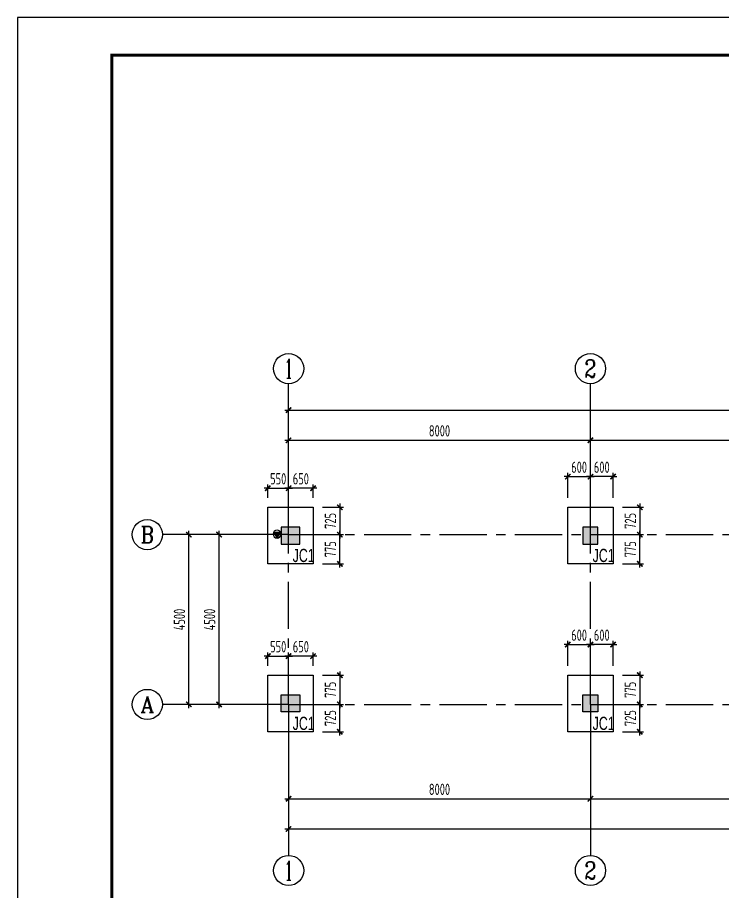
# Model space of a CAD drawing. Extents: x -544850 to 241437, y -10347 to 32059.
# Drawn here: x -416325 to -397639, y 8490 to 31653 of the extents above; entities that cross this region are included whole.
import ezdxf
from ezdxf.enums import TextEntityAlignment as Align

# ---------------------------------------------------------------- set-up
doc = ezdxf.new("R2010")
doc.units = 0
doc.header["$LTSCALE"] = 1000
doc.linetypes.add('CENTER', pattern=[2, 1.25, -0.25, 0.25, -0.25])
doc.layers.get('0').update_dxf_attribs({"linetype": 'CONTINUOUS'})
doc.layers.get('Defpoints').update_dxf_attribs({"linetype": 'CONTINUOUS'})
for name, color, linetype in [('AXIS', 253, 'CENTER'), ('AXIS_DIM', 3, 'CONTINUOUS'), ('COLU', 7, 'CONTINUOUS'), ('COLU_HATCH', 251, 'CONTINUOUS'), ('SM文字', 2, 'CONTINUOUS'), ('SM详图边线', 7, 'CONTINUOUS'), ('TEXT', 7, 'CONTINUOUS'), ('图框(锁住)', 7, 'CONTINUOUS')]:
    doc.layers.add(name, color=color, linetype=linetype)
doc.styles.add('_TCH_AXIS', font='COMPLEX', dxfattribs={"bigfont": 'GBCBIG'})
doc.styles.add('TSSD_Dimension', font='tssdeng.shx', dxfattribs={"width": 0.7, "bigfont": 'hztxt.shx'})
doc.styles.add('TSSD_Rein', font='天和字符.shx', dxfattribs={"width": 0.7, "bigfont": '天和汉字.shx'})
doc.dimstyles.new('TSSD_100_100', dxfattribs={"dimtxt": 300, "dimasz": 100, "dimexe": 100, "dimexo": 250, "dimgap": 100, "dimtad": 1, "dimdec": 0, "dimzin": 0, "dimdsep": 46, "dimtxsty": 'TSSD_Dimension', "dimblk": 'ARCHTICK', "dimblk1": 'ARCHTICK', "dimblk2": 'ARCHTICK', "dimcen": 0, "dimdle": 100, "dimclrt": 7, "dimadec": 0, "dimazin": 0, "dimtfac": 1, "dimtdec": 0, "dimtix": 1, "dimtmove": 2, "dimatfit": 3, "dimldrblk": 'ARCHTICK', "dimfxl": 0, "dimtolj": 1, "dimtzin": 0, "dimarcsym": 0})

# ---------------------------------------------------------------- blocks, each defined once
blk = doc.blocks.new('_ArchTick')
at = {"color": 0, "linetype": 'ByBlock', "const_width": 0.4}
blk.add_lwpolyline([(-0.71, -0.71), (0.71, 0.71)], dxfattribs=at)
blk = doc.blocks.new('*D297')
at = {"layer": 'AXIS_DIM', "color": 0, "lineweight": -2, "transparency": 16777216}
for p, q in [((-409140, 18198), (-409140, 21348)), ((-369140, 18198), (-369140, 21348)), ((-409240, 21248), (-369040, 21248))]:
    blk.add_line(p, q, dxfattribs=at)
at = {"layer": 'Defpoints', "color": 0, "transparency": 16777216}
for p in [(-369140, 21248), (-409140, 17948), (-369140, 17948)]:
    blk.add_point(p, dxfattribs=at)
at = {"layer": 'AXIS_DIM', "color": 0, "lineweight": -2, "transparency": 16777216, "xscale": 100, "yscale": 100, "zscale": 100, "rotation": 180}
blk.add_blockref('_ArchTick', (-409140, 21248), dxfattribs=at)
at = {"layer": 'AXIS_DIM', "color": 0, "lineweight": -2, "transparency": 16777216, "xscale": 100, "yscale": 100, "zscale": 100}
blk.add_blockref('_ArchTick', (-369140, 21248), dxfattribs=at)
at = {"layer": 'AXIS_DIM', "color": 7, "transparency": 16777216, "insert": (-389140, 21498), "char_height": 300, "attachment_point": 5, "style": 'TSSD_Dimension'}
blk.add_mtext('\\A1;40000', dxfattribs=at)
blk = doc.blocks.new('*D298')
at = {"layer": 'AXIS_DIM', "color": 0, "lineweight": -2, "transparency": 16777216}
for p, q in [((-409240, 20448), (-401040, 20448)), ((-409140, 18198), (-409140, 20548)), ((-401140, 18198), (-401140, 20548))]:
    blk.add_line(p, q, dxfattribs=at)
at = {"layer": 'Defpoints', "color": 0, "transparency": 16777216}
for p in [(-401140, 20448), (-409140, 17948), (-401140, 17948)]:
    blk.add_point(p, dxfattribs=at)
at = {"layer": 'AXIS_DIM', "color": 0, "lineweight": -2, "transparency": 16777216, "xscale": 100, "yscale": 100, "zscale": 100, "rotation": 180}
blk.add_blockref('_ArchTick', (-409140, 20448), dxfattribs=at)
at = {"layer": 'AXIS_DIM', "color": 0, "lineweight": -2, "transparency": 16777216, "xscale": 100, "yscale": 100, "zscale": 100}
blk.add_blockref('_ArchTick', (-401140, 20448), dxfattribs=at)
at = {"layer": 'AXIS_DIM', "color": 7, "transparency": 16777216, "insert": (-405140, 20698), "char_height": 300, "attachment_point": 5, "style": 'TSSD_Dimension'}
blk.add_mtext('\\A1;8000', dxfattribs=at)
blk = doc.blocks.new('*D299')
at = {"layer": 'AXIS_DIM', "color": 0, "lineweight": -2, "transparency": 16777216}
for p, q in [((-401240, 20448), (-393040, 20448)), ((-401140, 18198), (-401140, 20548)), ((-393140, 18198), (-393140, 20548))]:
    blk.add_line(p, q, dxfattribs=at)
at = {"layer": 'Defpoints', "color": 0, "transparency": 16777216}
for p in [(-393140, 20448), (-401140, 17948), (-393140, 17948)]:
    blk.add_point(p, dxfattribs=at)
at = {"layer": 'AXIS_DIM', "color": 0, "lineweight": -2, "transparency": 16777216, "xscale": 100, "yscale": 100, "zscale": 100, "rotation": 180}
blk.add_blockref('_ArchTick', (-401140, 20448), dxfattribs=at)
at = {"layer": 'AXIS_DIM', "color": 0, "lineweight": -2, "transparency": 16777216, "xscale": 100, "yscale": 100, "zscale": 100}
blk.add_blockref('_ArchTick', (-393140, 20448), dxfattribs=at)
at = {"layer": 'AXIS_DIM', "color": 7, "transparency": 16777216, "insert": (-397140, 20698), "char_height": 300, "attachment_point": 5, "style": 'TSSD_Dimension'}
blk.add_mtext('\\A1;8000', dxfattribs=at)
blk = doc.blocks.new('*D303')
at = {"layer": 'AXIS_DIM', "color": 0, "lineweight": -2, "transparency": 16777216}
for p, q in [((-409140, 13198), (-409140, 10848)), ((-401140, 13198), (-401140, 10848)), ((-409240, 10948), (-401040, 10948))]:
    blk.add_line(p, q, dxfattribs=at)
at = {"layer": 'Defpoints', "color": 0, "transparency": 16777216}
for p in [(-409140, 13448), (-401140, 13448), (-401140, 10948)]:
    blk.add_point(p, dxfattribs=at)
at = {"layer": 'AXIS_DIM', "color": 0, "lineweight": -2, "transparency": 16777216, "xscale": 100, "yscale": 100, "zscale": 100, "rotation": 180}
blk.add_blockref('_ArchTick', (-409140, 10948), dxfattribs=at)
at = {"layer": 'AXIS_DIM', "color": 0, "lineweight": -2, "transparency": 16777216, "xscale": 100, "yscale": 100, "zscale": 100}
blk.add_blockref('_ArchTick', (-401140, 10948), dxfattribs=at)
at = {"layer": 'AXIS_DIM', "color": 7, "transparency": 16777216, "insert": (-405140, 11198), "char_height": 300, "attachment_point": 5, "style": 'TSSD_Dimension'}
blk.add_mtext('\\A1;8000', dxfattribs=at)
blk = doc.blocks.new('*D304')
at = {"layer": 'AXIS_DIM', "color": 0, "lineweight": -2, "transparency": 16777216}
for p, q in [((-401140, 13198), (-401140, 10848)), ((-393140, 13198), (-393140, 10848)), ((-401240, 10948), (-393040, 10948))]:
    blk.add_line(p, q, dxfattribs=at)
at = {"layer": 'Defpoints', "color": 0, "transparency": 16777216}
for p in [(-401140, 13448), (-393140, 13448), (-393140, 10948)]:
    blk.add_point(p, dxfattribs=at)
at = {"layer": 'AXIS_DIM', "color": 0, "lineweight": -2, "transparency": 16777216, "xscale": 100, "yscale": 100, "zscale": 100, "rotation": 180}
blk.add_blockref('_ArchTick', (-401140, 10948), dxfattribs=at)
at = {"layer": 'AXIS_DIM', "color": 0, "lineweight": -2, "transparency": 16777216, "xscale": 100, "yscale": 100, "zscale": 100}
blk.add_blockref('_ArchTick', (-393140, 10948), dxfattribs=at)
at = {"layer": 'AXIS_DIM', "color": 7, "transparency": 16777216, "insert": (-397140, 11198), "char_height": 300, "attachment_point": 5, "style": 'TSSD_Dimension'}
blk.add_mtext('\\A1;8000', dxfattribs=at)
blk = doc.blocks.new('*D308')
at = {"layer": 'AXIS_DIM', "color": 0, "lineweight": -2, "transparency": 16777216}
for p, q in [((-409140, 13198), (-409140, 10048)), ((-369140, 13198), (-369140, 10048)), ((-409240, 10148), (-369040, 10148))]:
    blk.add_line(p, q, dxfattribs=at)
at = {"layer": 'Defpoints', "color": 0, "transparency": 16777216}
for p in [(-409140, 13448), (-369140, 13448), (-369140, 10148)]:
    blk.add_point(p, dxfattribs=at)
at = {"layer": 'AXIS_DIM', "color": 0, "lineweight": -2, "transparency": 16777216, "xscale": 100, "yscale": 100, "zscale": 100, "rotation": 180}
blk.add_blockref('_ArchTick', (-409140, 10148), dxfattribs=at)
at = {"layer": 'AXIS_DIM', "color": 0, "lineweight": -2, "transparency": 16777216, "xscale": 100, "yscale": 100, "zscale": 100}
blk.add_blockref('_ArchTick', (-369140, 10148), dxfattribs=at)
at = {"layer": 'AXIS_DIM', "color": 7, "transparency": 16777216, "insert": (-389140, 10398), "char_height": 300, "attachment_point": 5, "style": 'TSSD_Dimension'}
blk.add_mtext('\\A1;40000', dxfattribs=at)
blk = doc.blocks.new('*D309')
at = {"layer": 'AXIS_DIM', "color": 0, "lineweight": -2, "transparency": 16777216}
for p, q in [((-409390, 17948), (-411083, 17948)), ((-410983, 13348), (-410983, 18048)), ((-409390, 13448), (-411083, 13448))]:
    blk.add_line(p, q, dxfattribs=at)
at = {"layer": 'Defpoints', "color": 0, "transparency": 16777216}
for p in [(-410983, 17948), (-409140, 17948), (-409140, 13448)]:
    blk.add_point(p, dxfattribs=at)
at = {"layer": 'AXIS_DIM', "color": 0, "lineweight": -2, "transparency": 16777216, "xscale": 100, "yscale": 100, "zscale": 100}
for p, rotation in [((-410983, 17948), 90), ((-410983, 13448), 270)]:
    blk.add_blockref('_ArchTick', p, dxfattribs=dict(at, rotation=rotation))
at = {"layer": 'AXIS_DIM', "color": 7, "transparency": 16777216, "insert": (-411233, 15698), "char_height": 300, "attachment_point": 5, "rotation": 90, "style": 'TSSD_Dimension'}
blk.add_mtext('\\A1;4500', dxfattribs=at)
blk = doc.blocks.new('*D310')
at = {"layer": 'AXIS_DIM', "color": 0, "lineweight": -2, "transparency": 16777216}
for p, q in [((-409390, 17948), (-411883, 17948)), ((-411783, 13348), (-411783, 18048)), ((-409390, 13448), (-411883, 13448))]:
    blk.add_line(p, q, dxfattribs=at)
at = {"layer": 'Defpoints', "color": 0, "transparency": 16777216}
for p in [(-411783, 17948), (-409140, 17948), (-409140, 13448)]:
    blk.add_point(p, dxfattribs=at)
at = {"layer": 'AXIS_DIM', "color": 0, "lineweight": -2, "transparency": 16777216, "xscale": 100, "yscale": 100, "zscale": 100}
for p, rotation in [((-411783, 17948), 90), ((-411783, 13448), 270)]:
    blk.add_blockref('_ArchTick', p, dxfattribs=dict(at, rotation=rotation))
at = {"layer": 'AXIS_DIM', "color": 7, "transparency": 16777216, "insert": (-412033, 15698), "char_height": 300, "attachment_point": 5, "rotation": 90, "style": 'TSSD_Dimension'}
blk.add_mtext('\\A1;4500', dxfattribs=at)
blk = doc.blocks.new('沉降观测')
at = {"layer": 'SM文字'}
for p, q in [((0, 0), (-182, 315)), ((182, 315), (-182, 315)), ((182, 315), (0, 0))]:
    blk.add_line(p, q, dxfattribs=at)
blk.add_circle((0, 210), 210, dxfattribs=at)
blk.add_solid([(-182, 315), (0, 0), (182, 315)], dxfattribs=at)
blk = doc.blocks.new('FDTERTER')
at = {"layer": '图框(锁住)', "color": 3, "linetype": 'Continuous'}
for p, q in [((59385, 41988), (-15, 41988)), ((-15, 41988), (-15, -12))]:
    blk.add_line(p, q, dxfattribs=at)
at = {"layer": '图框(锁住)', "linetype": 'Continuous', "const_width": 80}
blk.add_lwpolyline([(58385, 39888), (58385, 40988), (2485, 40988), (2485, 988), (58385, 988)], close=True, dxfattribs=at)
blk = doc.blocks.new('*D383')
at = {"layer": 'AXIS_DIM', "color": 0, "lineweight": -2, "transparency": 16777216}
for p, q in [((-409690, 14473), (-409690, 14828)), ((-409140, 14473), (-409140, 14828)), ((-409690, 14728), (-409790, 14728)), ((-409690, 14728), (-409140, 14728)), ((-409140, 14728), (-409040, 14728))]:
    blk.add_line(p, q, dxfattribs=at)
at = {"layer": 'Defpoints', "color": 0, "transparency": 16777216}
for p in [(-409140, 14728), (-409690, 14223), (-409140, 14223)]:
    blk.add_point(p, dxfattribs=at)
at = {"layer": 'AXIS_DIM', "color": 0, "lineweight": -2, "transparency": 16777216, "xscale": 100, "yscale": 100, "zscale": 100}
blk.add_blockref('_ArchTick', (-409690, 14728), dxfattribs=at)
at = {"layer": 'AXIS_DIM', "color": 0, "lineweight": -2, "transparency": 16777216, "xscale": 100, "yscale": 100, "zscale": 100, "rotation": 180}
blk.add_blockref('_ArchTick', (-409140, 14728), dxfattribs=at)
at = {"layer": 'AXIS_DIM', "color": 7, "transparency": 16777216, "insert": (-409415, 14978), "char_height": 300, "attachment_point": 5, "style": 'TSSD_Dimension'}
blk.add_mtext('\\A1;550', dxfattribs=at)
blk = doc.blocks.new('*D384')
at = {"layer": 'AXIS_DIM', "color": 0, "lineweight": -2, "transparency": 16777216}
for p, q in [((-409140, 14473), (-409140, 14828)), ((-408490, 14473), (-408490, 14828)), ((-408390, 14728), (-409240, 14728))]:
    blk.add_line(p, q, dxfattribs=at)
at = {"layer": 'Defpoints', "color": 0, "transparency": 16777216}
for p in [(-409140, 14728), (-409140, 14223), (-408490, 14223)]:
    blk.add_point(p, dxfattribs=at)
at = {"layer": 'AXIS_DIM', "color": 0, "lineweight": -2, "transparency": 16777216, "xscale": 100, "yscale": 100, "zscale": 100, "rotation": 180}
blk.add_blockref('_ArchTick', (-409140, 14728), dxfattribs=at)
at = {"layer": 'AXIS_DIM', "color": 0, "lineweight": -2, "transparency": 16777216, "xscale": 100, "yscale": 100, "zscale": 100}
blk.add_blockref('_ArchTick', (-408490, 14728), dxfattribs=at)
at = {"layer": 'AXIS_DIM', "color": 7, "transparency": 16777216, "insert": (-408815, 14978), "char_height": 300, "attachment_point": 5, "style": 'TSSD_Dimension'}
blk.add_mtext('\\A1;650', dxfattribs=at)
blk = doc.blocks.new('*D385')
at = {"layer": 'AXIS_DIM', "color": 0, "lineweight": -2, "transparency": 16777216}
for p, q in [((-408240, 13448), (-407681, 13448)), ((-407781, 12623), (-407781, 13548)), ((-408240, 12723), (-407681, 12723))]:
    blk.add_line(p, q, dxfattribs=at)
at = {"layer": 'Defpoints', "color": 0, "transparency": 16777216}
for p in [(-408490, 13448), (-407781, 13448), (-408490, 12723)]:
    blk.add_point(p, dxfattribs=at)
at = {"layer": 'AXIS_DIM', "color": 0, "lineweight": -2, "transparency": 16777216, "xscale": 100, "yscale": 100, "zscale": 100}
for p, rotation in [((-407781, 13448), 90), ((-407781, 12723), 270)]:
    blk.add_blockref('_ArchTick', p, dxfattribs=dict(at, rotation=rotation))
at = {"layer": 'AXIS_DIM', "color": 7, "transparency": 16777216, "insert": (-408031, 13086), "char_height": 300, "attachment_point": 5, "rotation": 90, "style": 'TSSD_Dimension'}
blk.add_mtext('\\A1;725', dxfattribs=at)
blk = doc.blocks.new('*D386')
at = {"layer": 'AXIS_DIM', "color": 0, "lineweight": -2, "transparency": 16777216}
for p, q in [((-408240, 14223), (-407681, 14223)), ((-407781, 14323), (-407781, 13348)), ((-408240, 13448), (-407681, 13448))]:
    blk.add_line(p, q, dxfattribs=at)
at = {"layer": 'Defpoints', "color": 0, "transparency": 16777216}
for p in [(-408490, 14223), (-408490, 13448), (-407781, 13448)]:
    blk.add_point(p, dxfattribs=at)
at = {"layer": 'AXIS_DIM', "color": 0, "lineweight": -2, "transparency": 16777216, "xscale": 100, "yscale": 100, "zscale": 100}
for p, rotation in [((-407781, 14223), 90), ((-407781, 13448), 270)]:
    blk.add_blockref('_ArchTick', p, dxfattribs=dict(at, rotation=rotation))
at = {"layer": 'AXIS_DIM', "color": 7, "transparency": 16777216, "insert": (-408031, 13836), "char_height": 300, "attachment_point": 5, "rotation": 90, "style": 'TSSD_Dimension'}
blk.add_mtext('\\A1;775', dxfattribs=at)
blk = doc.blocks.new('*D387')
at = {"layer": 'AXIS_DIM', "color": 0, "lineweight": -2, "transparency": 16777216}
for p, q in [((-400290, 13448), (-399731, 13448)), ((-399831, 12623), (-399831, 13548)), ((-400290, 12723), (-399731, 12723))]:
    blk.add_line(p, q, dxfattribs=at)
at = {"layer": 'Defpoints', "color": 0, "transparency": 16777216}
for p in [(-400540, 13448), (-399831, 13448), (-400540, 12723)]:
    blk.add_point(p, dxfattribs=at)
at = {"layer": 'AXIS_DIM', "color": 0, "lineweight": -2, "transparency": 16777216, "xscale": 100, "yscale": 100, "zscale": 100}
for p, rotation in [((-399831, 13448), 90), ((-399831, 12723), 270)]:
    blk.add_blockref('_ArchTick', p, dxfattribs=dict(at, rotation=rotation))
at = {"layer": 'AXIS_DIM', "color": 7, "transparency": 16777216, "insert": (-400081, 13086), "char_height": 300, "attachment_point": 5, "rotation": 90, "style": 'TSSD_Dimension'}
blk.add_mtext('\\A1;725', dxfattribs=at)
blk = doc.blocks.new('*D388')
at = {"layer": 'AXIS_DIM', "color": 0, "lineweight": -2, "transparency": 16777216}
for p, q in [((-400290, 14223), (-399731, 14223)), ((-399831, 14323), (-399831, 13348)), ((-400290, 13448), (-399731, 13448))]:
    blk.add_line(p, q, dxfattribs=at)
at = {"layer": 'Defpoints', "color": 0, "transparency": 16777216}
for p in [(-400540, 14223), (-400540, 13448), (-399831, 13448)]:
    blk.add_point(p, dxfattribs=at)
at = {"layer": 'AXIS_DIM', "color": 0, "lineweight": -2, "transparency": 16777216, "xscale": 100, "yscale": 100, "zscale": 100}
for p, rotation in [((-399831, 14223), 90), ((-399831, 13448), 270)]:
    blk.add_blockref('_ArchTick', p, dxfattribs=dict(at, rotation=rotation))
at = {"layer": 'AXIS_DIM', "color": 7, "transparency": 16777216, "insert": (-400081, 13836), "char_height": 300, "attachment_point": 5, "rotation": 90, "style": 'TSSD_Dimension'}
blk.add_mtext('\\A1;775', dxfattribs=at)
blk = doc.blocks.new('*D397')
at = {"layer": 'AXIS_DIM', "color": 0, "lineweight": -2, "transparency": 16777216}
for p, q in [((-401740, 14473), (-401740, 15134)), ((-401140, 14473), (-401140, 15134)), ((-401740, 15034), (-401840, 15034)), ((-401740, 15034), (-401140, 15034)), ((-401140, 15034), (-401040, 15034))]:
    blk.add_line(p, q, dxfattribs=at)
at = {"layer": 'Defpoints', "color": 0, "transparency": 16777216}
for p in [(-401140, 15034), (-401740, 14223), (-401140, 14223)]:
    blk.add_point(p, dxfattribs=at)
at = {"layer": 'AXIS_DIM', "color": 0, "lineweight": -2, "transparency": 16777216, "xscale": 100, "yscale": 100, "zscale": 100}
blk.add_blockref('_ArchTick', (-401740, 15034), dxfattribs=at)
at = {"layer": 'AXIS_DIM', "color": 0, "lineweight": -2, "transparency": 16777216, "xscale": 100, "yscale": 100, "zscale": 100, "rotation": 180}
blk.add_blockref('_ArchTick', (-401140, 15034), dxfattribs=at)
at = {"layer": 'AXIS_DIM', "color": 7, "transparency": 16777216, "insert": (-401440, 15284), "char_height": 300, "attachment_point": 5, "style": 'TSSD_Dimension'}
blk.add_mtext('\\A1;600', dxfattribs=at)
blk = doc.blocks.new('*D398')
at = {"layer": 'AXIS_DIM', "color": 0, "lineweight": -2, "transparency": 16777216}
for p, q in [((-401140, 14473), (-401140, 15134)), ((-400540, 14473), (-400540, 15134)), ((-401140, 15034), (-401240, 15034)), ((-400540, 15034), (-401140, 15034)), ((-400540, 15034), (-400440, 15034))]:
    blk.add_line(p, q, dxfattribs=at)
at = {"layer": 'Defpoints', "color": 0, "transparency": 16777216}
for p in [(-401140, 15034), (-401140, 14223), (-400540, 14223)]:
    blk.add_point(p, dxfattribs=at)
at = {"layer": 'AXIS_DIM', "color": 0, "lineweight": -2, "transparency": 16777216, "xscale": 100, "yscale": 100, "zscale": 100}
blk.add_blockref('_ArchTick', (-401140, 15034), dxfattribs=at)
at = {"layer": 'AXIS_DIM', "color": 0, "lineweight": -2, "transparency": 16777216, "xscale": 100, "yscale": 100, "zscale": 100, "rotation": 180}
blk.add_blockref('_ArchTick', (-400540, 15034), dxfattribs=at)
at = {"layer": 'AXIS_DIM', "color": 7, "transparency": 16777216, "insert": (-400840, 15284), "char_height": 300, "attachment_point": 5, "style": 'TSSD_Dimension'}
blk.add_mtext('\\A1;600', dxfattribs=at)
blk = doc.blocks.new('*D415')
at = {"layer": 'AXIS_DIM', "color": 0, "lineweight": -2, "transparency": 16777216}
for p, q in [((-399831, 18773), (-399831, 17848)), ((-400290, 18673), (-399731, 18673)), ((-400290, 17948), (-399731, 17948))]:
    blk.add_line(p, q, dxfattribs=at)
at = {"layer": 'Defpoints', "color": 0, "transparency": 16777216}
for p in [(-400540, 18673), (-400540, 17948), (-399831, 17948)]:
    blk.add_point(p, dxfattribs=at)
at = {"layer": 'AXIS_DIM', "color": 0, "lineweight": -2, "transparency": 16777216, "xscale": 100, "yscale": 100, "zscale": 100}
for p, rotation in [((-399831, 18673), 90), ((-399831, 17948), 270)]:
    blk.add_blockref('_ArchTick', p, dxfattribs=dict(at, rotation=rotation))
at = {"layer": 'AXIS_DIM', "color": 7, "transparency": 16777216, "insert": (-400081, 18311), "char_height": 300, "attachment_point": 5, "rotation": 90, "style": 'TSSD_Dimension'}
blk.add_mtext('\\A1;725', dxfattribs=at)
blk = doc.blocks.new('*D416')
at = {"layer": 'AXIS_DIM', "color": 0, "lineweight": -2, "transparency": 16777216}
for p, q in [((-400290, 17948), (-399731, 17948)), ((-399831, 17073), (-399831, 18048)), ((-400290, 17173), (-399731, 17173))]:
    blk.add_line(p, q, dxfattribs=at)
at = {"layer": 'Defpoints', "color": 0, "transparency": 16777216}
for p in [(-400540, 17948), (-399831, 17948), (-400540, 17173)]:
    blk.add_point(p, dxfattribs=at)
at = {"layer": 'AXIS_DIM', "color": 0, "lineweight": -2, "transparency": 16777216, "xscale": 100, "yscale": 100, "zscale": 100}
for p, rotation in [((-399831, 17948), 90), ((-399831, 17173), 270)]:
    blk.add_blockref('_ArchTick', p, dxfattribs=dict(at, rotation=rotation))
at = {"layer": 'AXIS_DIM', "color": 7, "transparency": 16777216, "insert": (-400081, 17561), "char_height": 300, "attachment_point": 5, "rotation": 90, "style": 'TSSD_Dimension'}
blk.add_mtext('\\A1;775', dxfattribs=at)
blk = doc.blocks.new('*D417')
at = {"layer": 'AXIS_DIM', "color": 0, "lineweight": -2, "transparency": 16777216}
for p, q in [((-407781, 18773), (-407781, 17848)), ((-408240, 18673), (-407681, 18673)), ((-408240, 17948), (-407681, 17948))]:
    blk.add_line(p, q, dxfattribs=at)
at = {"layer": 'Defpoints', "color": 0, "transparency": 16777216}
for p in [(-408490, 18673), (-408490, 17948), (-407781, 17948)]:
    blk.add_point(p, dxfattribs=at)
at = {"layer": 'AXIS_DIM', "color": 0, "lineweight": -2, "transparency": 16777216, "xscale": 100, "yscale": 100, "zscale": 100}
for p, rotation in [((-407781, 18673), 90), ((-407781, 17948), 270)]:
    blk.add_blockref('_ArchTick', p, dxfattribs=dict(at, rotation=rotation))
at = {"layer": 'AXIS_DIM', "color": 7, "transparency": 16777216, "insert": (-408031, 18311), "char_height": 300, "attachment_point": 5, "rotation": 90, "style": 'TSSD_Dimension'}
blk.add_mtext('\\A1;725', dxfattribs=at)
blk = doc.blocks.new('*D418')
at = {"layer": 'AXIS_DIM', "color": 0, "lineweight": -2, "transparency": 16777216}
for p, q in [((-408240, 17948), (-407681, 17948)), ((-407781, 17073), (-407781, 18048)), ((-408240, 17173), (-407681, 17173))]:
    blk.add_line(p, q, dxfattribs=at)
at = {"layer": 'Defpoints', "color": 0, "transparency": 16777216}
for p in [(-408490, 17948), (-407781, 17948), (-408490, 17173)]:
    blk.add_point(p, dxfattribs=at)
at = {"layer": 'AXIS_DIM', "color": 0, "lineweight": -2, "transparency": 16777216, "xscale": 100, "yscale": 100, "zscale": 100}
for p, rotation in [((-407781, 17948), 90), ((-407781, 17173), 270)]:
    blk.add_blockref('_ArchTick', p, dxfattribs=dict(at, rotation=rotation))
at = {"layer": 'AXIS_DIM', "color": 7, "transparency": 16777216, "insert": (-408031, 17561), "char_height": 300, "attachment_point": 5, "rotation": 90, "style": 'TSSD_Dimension'}
blk.add_mtext('\\A1;775', dxfattribs=at)
blk = doc.blocks.new('*D423')
at = {"layer": 'AXIS_DIM', "color": 0, "lineweight": -2, "transparency": 16777216}
for p, q in [((-409690, 18923), (-409690, 19278)), ((-409140, 18923), (-409140, 19278)), ((-409690, 19178), (-409790, 19178)), ((-409690, 19178), (-409140, 19178)), ((-409140, 19178), (-409040, 19178))]:
    blk.add_line(p, q, dxfattribs=at)
at = {"layer": 'Defpoints', "color": 0, "transparency": 16777216}
for p in [(-409140, 19178), (-409690, 18673), (-409140, 18673)]:
    blk.add_point(p, dxfattribs=at)
at = {"layer": 'AXIS_DIM', "color": 0, "lineweight": -2, "transparency": 16777216, "xscale": 100, "yscale": 100, "zscale": 100}
blk.add_blockref('_ArchTick', (-409690, 19178), dxfattribs=at)
at = {"layer": 'AXIS_DIM', "color": 0, "lineweight": -2, "transparency": 16777216, "xscale": 100, "yscale": 100, "zscale": 100, "rotation": 180}
blk.add_blockref('_ArchTick', (-409140, 19178), dxfattribs=at)
at = {"layer": 'AXIS_DIM', "color": 7, "transparency": 16777216, "insert": (-409415, 19428), "char_height": 300, "attachment_point": 5, "style": 'TSSD_Dimension'}
blk.add_mtext('\\A1;550', dxfattribs=at)
blk = doc.blocks.new('*D424')
at = {"layer": 'AXIS_DIM', "color": 0, "lineweight": -2, "transparency": 16777216}
for p, q in [((-409140, 18923), (-409140, 19278)), ((-408490, 18923), (-408490, 19278)), ((-408390, 19178), (-409240, 19178))]:
    blk.add_line(p, q, dxfattribs=at)
at = {"layer": 'Defpoints', "color": 0, "transparency": 16777216}
for p in [(-409140, 19178), (-409140, 18673), (-408490, 18673)]:
    blk.add_point(p, dxfattribs=at)
at = {"layer": 'AXIS_DIM', "color": 0, "lineweight": -2, "transparency": 16777216, "xscale": 100, "yscale": 100, "zscale": 100, "rotation": 180}
blk.add_blockref('_ArchTick', (-409140, 19178), dxfattribs=at)
at = {"layer": 'AXIS_DIM', "color": 0, "lineweight": -2, "transparency": 16777216, "xscale": 100, "yscale": 100, "zscale": 100}
blk.add_blockref('_ArchTick', (-408490, 19178), dxfattribs=at)
at = {"layer": 'AXIS_DIM', "color": 7, "transparency": 16777216, "insert": (-408815, 19428), "char_height": 300, "attachment_point": 5, "style": 'TSSD_Dimension'}
blk.add_mtext('\\A1;650', dxfattribs=at)
blk = doc.blocks.new('*D425')
at = {"layer": 'AXIS_DIM', "color": 0, "lineweight": -2, "transparency": 16777216}
for p, q in [((-401740, 19484), (-401840, 19484)), ((-401740, 18923), (-401740, 19584)), ((-401740, 19484), (-401140, 19484)), ((-401140, 18923), (-401140, 19584)), ((-401140, 19484), (-401040, 19484))]:
    blk.add_line(p, q, dxfattribs=at)
at = {"layer": 'Defpoints', "color": 0, "transparency": 16777216}
for p in [(-401140, 19484), (-401740, 18673), (-401140, 18673)]:
    blk.add_point(p, dxfattribs=at)
at = {"layer": 'AXIS_DIM', "color": 0, "lineweight": -2, "transparency": 16777216, "xscale": 100, "yscale": 100, "zscale": 100}
blk.add_blockref('_ArchTick', (-401740, 19484), dxfattribs=at)
at = {"layer": 'AXIS_DIM', "color": 0, "lineweight": -2, "transparency": 16777216, "xscale": 100, "yscale": 100, "zscale": 100, "rotation": 180}
blk.add_blockref('_ArchTick', (-401140, 19484), dxfattribs=at)
at = {"layer": 'AXIS_DIM', "color": 7, "transparency": 16777216, "insert": (-401440, 19734), "char_height": 300, "attachment_point": 5, "style": 'TSSD_Dimension'}
blk.add_mtext('\\A1;600', dxfattribs=at)
blk = doc.blocks.new('*D426')
at = {"layer": 'AXIS_DIM', "color": 0, "lineweight": -2, "transparency": 16777216}
for p, q in [((-401140, 19484), (-401240, 19484)), ((-401140, 18923), (-401140, 19584)), ((-400540, 19484), (-401140, 19484)), ((-400540, 18923), (-400540, 19584)), ((-400540, 19484), (-400440, 19484))]:
    blk.add_line(p, q, dxfattribs=at)
at = {"layer": 'Defpoints', "color": 0, "transparency": 16777216}
for p in [(-401140, 19484), (-401140, 18673), (-400540, 18673)]:
    blk.add_point(p, dxfattribs=at)
at = {"layer": 'AXIS_DIM', "color": 0, "lineweight": -2, "transparency": 16777216, "xscale": 100, "yscale": 100, "zscale": 100}
blk.add_blockref('_ArchTick', (-401140, 19484), dxfattribs=at)
at = {"layer": 'AXIS_DIM', "color": 0, "lineweight": -2, "transparency": 16777216, "xscale": 100, "yscale": 100, "zscale": 100, "rotation": 180}
blk.add_blockref('_ArchTick', (-400540, 19484), dxfattribs=at)
at = {"layer": 'AXIS_DIM', "color": 7, "transparency": 16777216, "insert": (-400840, 19734), "char_height": 300, "attachment_point": 5, "style": 'TSSD_Dimension'}
blk.add_mtext('\\A1;600', dxfattribs=at)

msp = doc.modelspace()

# ---------------------------------------------------------------- hatches: boundary and pattern name
at = {"layer": 'COLU_HATCH'}
for points in [[(-409339.7, 17698), (-408839.7, 17698), (-408839.7, 18148), (-409339.7, 18148)], [(-401339.7, 17698), (-400939.7, 17698), (-400939.7, 18148), (-401339.7, 18148)], [(-409339.7, 13698), (-408839.7, 13698), (-408839.7, 13248), (-409339.7, 13248)], [(-401339.7, 13698), (-400939.7, 13698), (-400939.7, 13248), (-401339.7, 13248)]]:
    msp.add_hatch(color=256, dxfattribs=at).paths.add_polyline_path(points)

# ---------------------------------------------------------------- linework, layer by layer
at = {"layer": 'AXIS'}
for p, q in [((-409139.7, 13448), (-409139.7, 17948)), ((-409139.7, 17948), (-369139.7, 17948)), ((-401139.7, 13448), (-401139.7, 17948)), ((-409139.7, 13448), (-369139.7, 13448))]:
    msp.add_line(p, q, dxfattribs=at)
at = {"layer": 'AXIS_DIM'}
for p, q in [((-409139.7, 17948), (-409139.7, 21948)), ((-401139.7, 17948), (-401139.7, 21948)), ((-409139.7, 17948), (-412482.9, 17948)), ((-409139.7, 13448), (-412482.9, 13448)), ((-409139.7, 13448), (-409139.7, 9448)), ((-401139.7, 13448), (-401139.7, 9448))]:
    msp.add_line(p, q, dxfattribs=at)
for centre in [(-409139.7, 22348), (-401139.7, 22348), (-412882.9, 17948), (-412882.9, 13448), (-409139.7, 9048), (-401139.7, 9048)]:
    msp.add_circle(centre, 400, dxfattribs=at)
at = {"layer": 'COLU'}
for points in [[(-409689.7, 18673), (-408489.7, 18673), (-408489.7, 17173), (-409689.7, 17173)], [(-401739.7, 18673), (-400539.7, 18673), (-400539.7, 17173), (-401739.7, 17173)], [(-409689.7, 14223), (-408489.7, 14223), (-408489.7, 12723), (-409689.7, 12723)], [(-401739.7, 14223), (-400539.7, 14223), (-400539.7, 12723), (-401739.7, 12723)]]:
    msp.add_lwpolyline(points, close=True, dxfattribs=at)
for points in [[(-409339.7, 17698), (-408839.7, 17698), (-408839.7, 18148), (-409339.7, 18148), (-409339.7, 17698)], [(-401339.7, 17698), (-400939.7, 17698), (-400939.7, 18148), (-401339.7, 18148), (-401339.7, 17698)], [(-409339.7, 13698), (-408839.7, 13698), (-408839.7, 13248), (-409339.7, 13248), (-409339.7, 13698)], [(-401339.7, 13698), (-400939.7, 13698), (-400939.7, 13248), (-401339.7, 13248), (-401339.7, 13698)]]:
    msp.add_lwpolyline(points, dxfattribs=at)

# ---------------------------------------------------------------- block references
at = {"linetype": 'Continuous'}
msp.add_blockref('FDTERTER', (-416309.9, -10334.8), dxfattribs=at)
at = {"layer": 'SM详图边线', "xscale": -0.4996431120671332, "yscale": 0.4996431121253408, "zscale": 0.4996431120628123}
msp.add_blockref('沉降观测', (-409444.7, 17856.5), dxfattribs=at)

# ---------------------------------------------------------------- texts
at = {"layer": 'AXIS_DIM', "style": '_TCH_AXIS'}
for s, height, p, p2 in [('1', 514.7, (-409250, 22090.7), (-409029.4, 22090.7)), ('2', 465.9, (-401295, 22115.1), (-400984.4, 22115.1)), ('B', 435.3, (-413059, 17730.4), (-412706.7, 17730.4)), ('A', 425.2, (-413065.1, 13235.5), (-412700.6, 13235.5)), ('1', 514.7, (-409250, 8790.7), (-409029.4, 8790.7)), ('2', 465.9, (-401295, 8815.1), (-400984.4, 8815.1))]:
    msp.add_text(s, height=height, dxfattribs=at).set_placement(p, p2, align=Align.FIT)
at = {"layer": 'TEXT', "style": 'TSSD_Rein', "width": 0.7}
for p in [(-409031.2, 17221.4), (-401081.2, 17221.4), (-409031.2, 12771.4), (-401081.2, 12771.4)]:
    msp.add_text('JC1', height=349.75, dxfattribs=at).set_placement(p)

# ---------------------------------------------------------------- dimensions: what is measured, and where the dimension line sits
at = {"layer": 'AXIS_DIM'}
for p1, p2, distance, picture, middle in [((-409139.7, 17948), (-369139.7, 17948), 3300, '*D297', (-389139.7, 21498)), ((-409139.7, 17948), (-401139.7, 17948), 2500, '*D298', (-405139.7, 20698)), ((-401139.7, 17948), (-393139.7, 17948), 2500, '*D299', (-397139.7, 20698)), ((-409139.7, 13448), (-409139.7, 17948), 2643.1, '*D310', (-412032.9, 15698)), ((-409139.7, 13448), (-409139.7, 17948), 1843.1, '*D309', (-411232.9, 15698)), ((-409139.7, 13448), (-401139.7, 13448), -2500, '*D303', (-405139.7, 11198)), ((-409139.7, 13448), (-369139.7, 13448), -3300, '*D308', (-389139.7, 10398)), ((-401139.7, 13448), (-393139.7, 13448), -2500, '*D304', (-397139.7, 11198))]:
    dim = msp.add_aligned_dim(p1=p1, p2=p2, distance=distance, dimstyle='TSSD_100_100', dxfattribs=at)
    dim.commit()
    dim.dimension.update_dxf_attribs({"geometry": picture, "text_midpoint": middle})
for base, p1, p2, picture, middle in [((-401139.7, 19483.8), (-401739.7, 18673), (-401139.7, 18673), '*D425', (-401439.7, 19733.8)), ((-409139.7, 19178.1), (-409689.7, 18673), (-409139.7, 18673), '*D423', (-409414.7, 19428.1)), ((-401139.7, 15033.8), (-401739.7, 14223), (-401139.7, 14223), '*D397', (-401439.7, 15283.8)), ((-409139.7, 14728.1), (-409689.7, 14223), (-409139.7, 14223), '*D383', (-409414.7, 14978.1))]:
    dim = msp.add_linear_dim(base=base, p1=p1, p2=p2, dimstyle='TSSD_100_100', dxfattribs=at)
    dim.commit()
    dim.dimension.update_dxf_attribs({"geometry": picture, "text_midpoint": middle})
for base, p1, p2, angle, picture, middle in [((-401139.7, 19483.8), (-400539.7, 18673), (-401139.7, 18673), 180, '*D426', (-400839.7, 19733.8)), ((-409139.7, 19178.1), (-408489.7, 18673), (-409139.7, 18673), 180, '*D424', (-408814.7, 19428.1)), ((-407781.2, 17948), (-408489.7, 18673), (-408489.7, 17948), 270, '*D417', (-408031.2, 18310.5)), ((-399831.2, 17948), (-400539.7, 18673), (-400539.7, 17948), 270, '*D415', (-400081.2, 18310.5)), ((-407781.2, 17948), (-408489.7, 17173), (-408489.7, 17948), 90, '*D418', (-408031.2, 17560.5)), ((-399831.2, 17948), (-400539.7, 17173), (-400539.7, 17948), 90, '*D416', (-400081.2, 17560.5)), ((-401139.7, 15033.8), (-400539.7, 14223), (-401139.7, 14223), 180, '*D398', (-400839.7, 15283.8)), ((-409139.7, 14728.1), (-408489.7, 14223), (-409139.7, 14223), 180, '*D384', (-408814.7, 14978.1)), ((-407781.2, 13448), (-408489.7, 14223), (-408489.7, 13448), 270, '*D386', (-408031.2, 13835.5)), ((-399831.2, 13448), (-400539.7, 14223), (-400539.7, 13448), 270, '*D388', (-400081.2, 13835.5)), ((-407781.2, 13448), (-408489.7, 12723), (-408489.7, 13448), 90, '*D385', (-408031.2, 13085.5)), ((-399831.2, 13448), (-400539.7, 12723), (-400539.7, 13448), 90, '*D387', (-400081.2, 13085.5))]:
    dim = msp.add_linear_dim(base=base, p1=p1, p2=p2, angle=angle, dimstyle='TSSD_100_100', dxfattribs=at)
    dim.commit()
    dim.dimension.update_dxf_attribs({"geometry": picture, "text_midpoint": middle})

doc.saveas('drawing.dxf')
